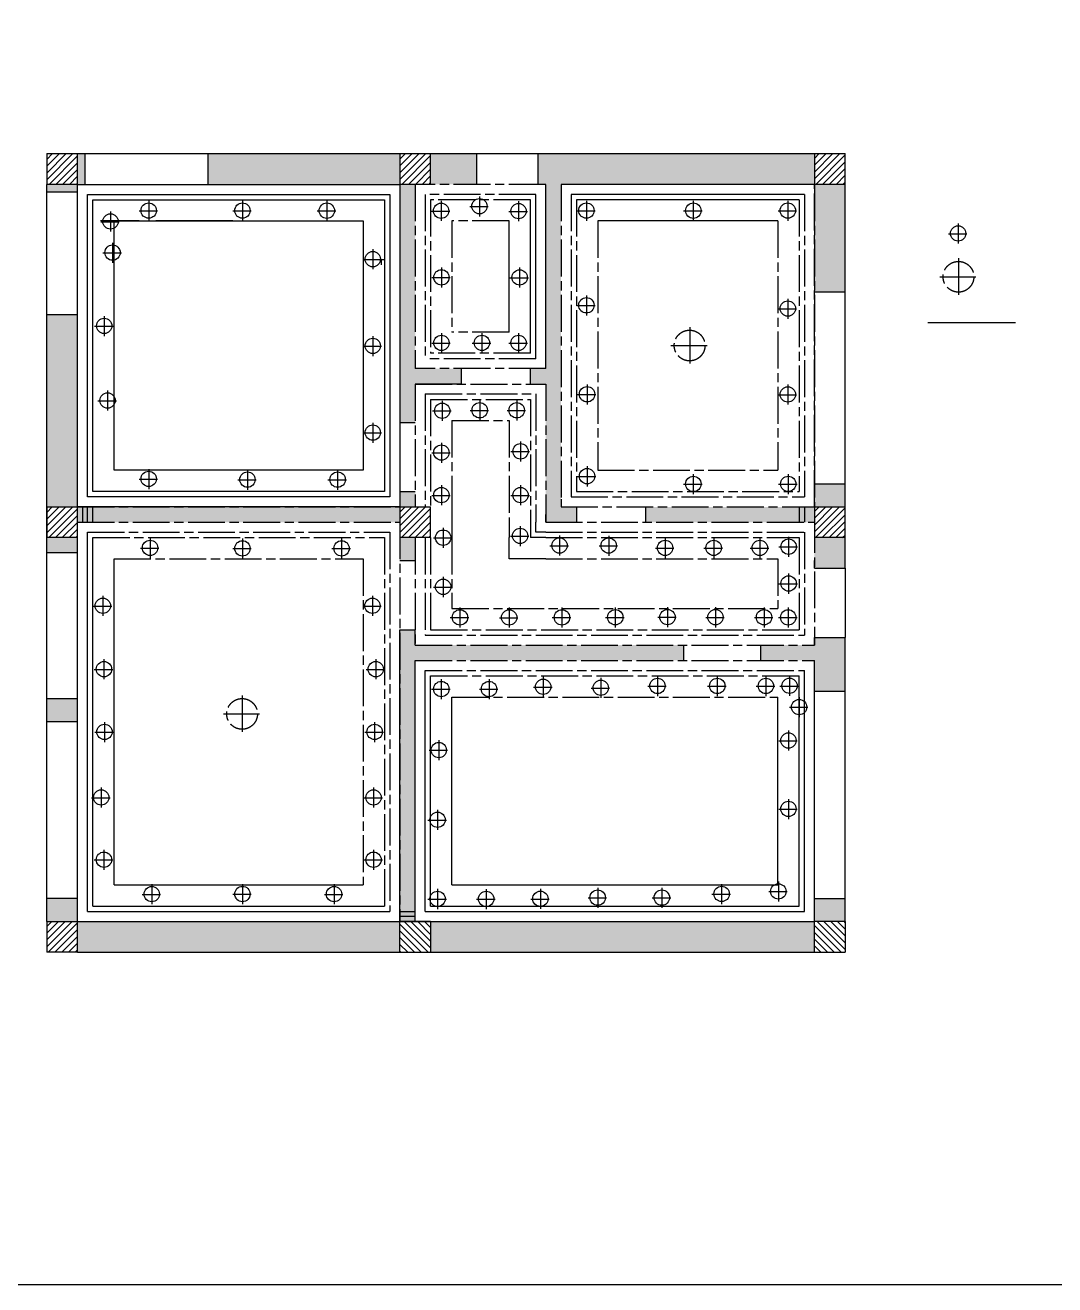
# Model space of a CAD drawing. Header units: inches. Extents: x 5 to 80005, y 6 to 60006.
# Drawn here: x 26306 to 39719, y 6 to 16409 of the extents above; entities that cross this region are included whole.
import ezdxf

# ---------------------------------------------------------------- set-up
doc = ezdxf.new("R2010")
doc.units = ezdxf.units.IN
doc.header["$MEASUREMENT"] = 0
doc.linetypes.add('ACAD_ISO08W100', pattern=[36, 24, -3, 6, -3])

# ---------------------------------------------------------------- blocks, each defined once
blk = doc.blocks.new('columnn')
h = blk.add_hatch()
h.set_pattern_fill('ANSI31', color=256, scale=500)
h.set_pattern_definition([(45, (-20875.046, -16891.983), (-44.19417, 44.19417), [])])
h.paths.add_polyline_path([(0, 200), (-200, 200), (-200, 0), (0, 0)])
h.paths.add_polyline_path([(200, 200), (0, 200), (0, 0), (200, 0)])
h.paths.add_polyline_path([(0, 0), (-200, 0), (-200, -200), (0, -200)])
h.paths.add_polyline_path([(200, 0), (0, 0), (0, -200), (200, -200)])
for p, q in [((-200, 200), (-200, -200)), ((-200, 200), (200, 200)), ((200, -200), (200, 200)), ((200, -200), (-200, -200))]:
    blk.add_line(p, q)

msp = doc.modelspace()

# ---------------------------------------------------------------- hatches: boundary and pattern name
at = {"linetype": 'ACAD_ISO08W100', "ltscale": 20}
h = msp.add_hatch(color=7, dxfattribs=at)
h.dxf.hatch_style = 1
h.paths.add_polyline_path([(31187.72362, 14336.457), (31187.72362, 14736.457), (28687.72362, 14736.457), (28687.72362, 14336.457)])
h.paths.add_polyline_path([(27087.72362, 14736.457), (26987.72362, 14736.457), (26987.72362, 14336.457), (27087.72362, 14336.457)])
h.paths.add_polyline_path([(26587.72362, 14336.457), (26587.72362, 14236.457), (26987.72362, 14236.457), (26987.72362, 14336.457)])
h.paths.add_polyline_path([(26987.72362, 12636.457), (26587.72362, 12636.457), (26587.72362, 10136.457), (26987.72362, 10136.457)])
h.paths.add_polyline_path([(26587.72362, 9736.457), (26587.72362, 9536.457), (26987.72362, 9536.457), (26987.72362, 9736.457)])
h.paths.add_polyline_path([(26987.72362, 7336.457), (26987.72362, 7636.457), (26587.72362, 7636.457), (26587.72362, 7336.457)])
h.paths.add_polyline_path([(26987.72362, 5036.457), (26587.72362, 5036.457), (26587.72362, 4736.457), (26987.72362, 4736.457)])
h.paths.add_polyline_path([(31587.72362, 4736.457), (31587.72362, 4336.457), (36587.72362, 4336.457), (36588.29238, 4336.45749), (36588.29238, 4736.457)])
h.paths.add_polyline_path([(36987.72362, 5036.79928), (36587.72362, 5036.45711), (36587.72362, 4736.79966), (36987.72362, 4736.79966)])
h.paths.add_polyline_path([(36987.72362, 8436.457), (36587.72362, 8436.457), (36587.72362, 8336.457), (35887.72362, 8336.457), (35887.72362, 8136.457), (36587.72362, 8136.457), (36587.72362, 7736.4581), (36987.72362, 7736.80027)])
h.paths.add_polyline_path([(34387.72362, 10136.457), (34387.72362, 9936.457), (36587.72362, 9936.457), (36587.72362, 10136.457)])
h = msp.add_hatch(color=7, dxfattribs=at)
h.dxf.hatch_style = 1
h.paths.add_polyline_path([(32987.72362, 14736.457), (32987.72362, 14336.457), (33087.72362, 14336.457), (33087.72362, 11936.457), (32887.72362, 11936.457), (32887.72362, 11736.457), (33087.72362, 11736.457), (33087.72362, 10036.457), (33087.72362, 9936.457), (33487.72362, 9936.457), (33487.72362, 10136.457), (33287.72362, 10136.457), (33287.72362, 10236.457), (33287.72362, 14336.457), (36587.72362, 14336.457), (36587.72362, 14736.457)])
h.paths.add_polyline_path([(32187.72362, 14336.457), (32187.72362, 14736.457), (31587.72362, 14736.457), (31587.72362, 14336.457)])
h.paths.add_polyline_path([(36587.72362, 12936.457), (36987.72362, 12936.457), (36987.72362, 14336.457), (36587.72362, 14336.457)])
h.paths.add_polyline_path([(36987.72362, 10136.457), (36987.72362, 10436.457), (36587.72362, 10436.457), (36587.72362, 10136.457)])
h.paths.add_polyline_path([(36587.72362, 9736.457), (36587.72362, 9436.457), (36587.72362, 9336.457), (36987.72362, 9336.457), (36987.72362, 9436.457), (36987.72362, 9736.457)])
h = msp.add_hatch(color=7, dxfattribs=at)
h.dxf.hatch_style = 1
h.paths.add_polyline_path([(31387.72362, 14336.457), (31187.72362, 14336.457), (31187.72362, 11236.457), (31387.72362, 11236.457)])
h = msp.add_hatch(color=7, dxfattribs=at)
h.dxf.hatch_style = 1
h.paths.add_polyline_path([(33287.72362, 14336.457), (33087.72362, 14336.457), (33087.72362, 11936.457), (32887.72362, 11936.457), (32887.72362, 11736.457), (33087.72362, 11736.457), (33087.72362, 10036.457), (33087.72362, 9936.457), (33287.72362, 9936.457), (33287.72362, 10236.457)])
h = msp.add_hatch(color=7, dxfattribs=at)
h.dxf.hatch_style = 1
h.paths.add_polyline_path([(31987.72362, 11936.457), (31387.72362, 11936.457), (31387.72362, 11736.457), (31987.72362, 11736.457)])
h.paths.add_polyline_path([(31187.72362, 10136.457), (26987.72362, 10136.457), (26987.72362, 9936.457), (31187.72362, 9936.457)])
h.paths.add_polyline_path([(31387.72362, 10336.457), (31187.72362, 10336.457), (31187.72362, 10136.457), (31387.72362, 10136.457)])
h.paths.add_polyline_path([(31387.72362, 9736.457), (31187.72362, 9736.457), (31187.72362, 9436.457), (31387.72362, 9436.457)])
h = msp.add_hatch(color=7, dxfattribs=at)
h.dxf.hatch_style = 1
h.paths.add_polyline_path([(31387.72362, 8536.457), (31187.72362, 8536.457), (31187.72362, 4736.457), (31387.72362, 4736.457)])
h = msp.add_hatch(color=7, dxfattribs=at)
h.dxf.hatch_style = 1
h.paths.add_polyline_path([(34887.72362, 8336.457), (31387.72362, 8336.457), (31387.72362, 8136.457), (34887.72362, 8136.457)])
h = msp.add_hatch(color=7, dxfattribs=at)
h.dxf.hatch_style = 1
h.paths.add_polyline_path([(31187.72362, 4336.457), (31187.72362, 4736.457), (26987.72362, 4736.457), (26987.72362, 4336.457)])

# ---------------------------------------------------------------- linework, layer by layer
for p, q in [((26987.72362, 14736.457), (36587.72362, 14736.457)), ((26587.72362, 4736.457), (26587.72362, 14336.457)), ((26987.72362, 4736.457), (26987.72362, 14336.457)), ((33087.72362, 11936.457), (33087.72362, 14336.457)), ((36587.72362, 14336.457), (33287.72362, 14336.457)), ((36987.72362, 9436.457), (36987.72362, 14336.457)), ((27117.72362, 10266.457), (27117.72362, 14206.457)), ((27187.72362, 10336.457), (27187.72362, 14136.457)), ((32887.72362, 12136.457), (32887.72362, 14136.457)), ((36387.72362, 14136.457), (33487.72362, 14136.457)), ((32610.72362, 12413.457), (32610.72362, 13859.457)), ((36110.72362, 13859.457), (33764.72362, 13859.457)), ((31987.72362, 11736.457), (31987.72362, 11936.457)), ((32887.72362, 11736.457), (32887.72362, 11936.457)), ((31987.72362, 11736.457), (31387.72362, 11736.457)), ((31187.72362, 11236.457), (31387.72362, 11236.457)), ((31187.72362, 10336.457), (31387.72362, 10336.457)), ((27057.72362, 9936.457), (27057.72362, 10136.457)), ((27117.72362, 9936.457), (27117.72362, 10136.457)), ((27187.72362, 9936.457), (27187.72362, 10136.457)), ((27187.72362, 4936.457), (27187.72362, 9736.457)), ((27464.72362, 5213.457), (27464.72362, 9459.457)), ((31187.72362, 9436.457), (31387.72362, 9436.457)), ((36587.72362, 9336.457), (36987.72362, 9336.457)), ((31187.72362, 4736.457), (31187.72362, 8536.457)), ((31387.72362, 8336.457), (31387.72362, 8536.457)), ((36587.72362, 8436.457), (36987.72362, 8436.457)), ((36587.72362, 8336.457), (36587.72362, 8436.457)), ((36987.72362, 4736.457), (36987.72362, 8436.457)), ((31387.72362, 4736.457), (31387.72362, 8136.457)), ((36587.72362, 4736.457), (36587.72362, 8136.457)), ((31587.72362, 4936.457), (31587.72362, 7936.457)), ((36387.72362, 4936.457), (36387.72362, 7936.457)), ((31864.72362, 5213.457), (31864.72362, 7659.457)), ((36110.72362, 5213.457), (36110.72362, 7659.457)), ((27464.72362, 5213.457), (30710.72362, 5213.457)), ((31864.72362, 5213.457), (36110.72362, 5213.457)), ((27187.72362, 4936.457), (30987.72362, 4936.457)), ((31587.72362, 4936.457), (36387.72362, 4936.457)), ((27117.72362, 4866.457), (31057.72362, 4866.457)), ((31187.72362, 4866.457), (31387.72362, 4866.457)), ((31187.72362, 4806.457), (31387.72362, 4806.457)), ((26987.72362, 4736.457), (36587.72362, 4736.457)), ((26987.72362, 4336.457), (36587.72362, 4336.457))]:
    msp.add_line(p, q)
at = {"color": 7, "linetype": 'ACAD_ISO08W100', "ltscale": 20}
for p, q in [((27087.72362, 14336.457), (27087.72362, 14736.457)), ((28687.72362, 14336.457), (28687.72362, 14736.457)), ((32187.72362, 14336.457), (32187.72362, 14736.457)), ((32987.72362, 14336.457), (32987.72362, 14736.457)), ((31187.72362, 14336.457), (31187.72362, 10136.457)), ((33087.72362, 14336.457), (31387.72362, 14336.457)), ((31387.72362, 14336.457), (31387.72362, 11936.457)), ((33287.72362, 14336.457), (33287.72362, 10136.457)), ((36587.72362, 14336.457), (36587.72362, 8336.457)), ((26987.72362, 14236.457), (26587.72362, 14236.457)), ((32887.72362, 14136.457), (31587.72362, 14136.457)), ((31587.72362, 14136.457), (31587.72362, 12136.457)), ((33487.72362, 14136.457), (33487.72362, 10336.457)), ((36387.72362, 14136.457), (36387.72362, 10336.457)), ((32610.72362, 13859.457), (31864.72362, 13859.457)), ((31864.72362, 13859.457), (31864.72362, 12413.457)), ((33764.72362, 13859.457), (33764.72362, 10613.457)), ((36110.72362, 13859.457), (36110.72362, 10613.457)), ((36587.72362, 12936.457), (36987.72362, 12936.457)), ((26987.72362, 12636.457), (26587.72362, 12636.457)), ((32610.72362, 12413.457), (31864.72362, 12413.457)), ((32887.72362, 12136.457), (31587.72362, 12136.457)), ((33087.72362, 11936.457), (31387.72362, 11936.457)), ((31387.72362, 11736.457), (33087.72362, 11736.457)), ((31387.72362, 11736.457), (31387.72362, 10136.457)), ((32887.72362, 11736.457), (33087.72362, 11736.457)), ((33087.72362, 11736.457), (33087.72362, 9936.457)), ((31587.72362, 11536.457), (32887.72362, 11536.457)), ((31587.72362, 11536.457), (31587.72362, 10136.457)), ((32887.72362, 11536.457), (32887.72362, 9936.457)), ((31864.72362, 11259.457), (32610.72362, 11259.457)), ((31864.72362, 11259.457), (31864.72362, 10136.457)), ((32610.72362, 11259.457), (32610.72362, 9936.457)), ((33764.72362, 10613.457), (36110.72362, 10613.457)), ((33487.72362, 10336.457), (36387.72362, 10336.457)), ((36587.72362, 10436.457), (36987.72362, 10436.457)), ((33087.72362, 9936.457), (33087.72362, 10036.457)), ((33287.72362, 10136.457), (36587.72362, 10136.457)), ((36387.72362, 10136.457), (36387.72362, 9936.457)), ((36457.72362, 10136.457), (36457.72362, 9936.457)), ((31187.72362, 9936.457), (31187.72362, 4736.457)), ((32610.72362, 9936.457), (32610.72362, 9736.457)), ((32887.72362, 9936.457), (32887.72362, 9736.457)), ((33087.72362, 9936.457), (36587.72362, 9936.457)), ((26987.72362, 9736.457), (26587.72362, 9736.457)), ((30987.72362, 9736.457), (30987.72362, 4936.457)), ((31387.72362, 9736.457), (31387.72362, 8336.457)), ((31587.72362, 9736.457), (31587.72362, 8536.457)), ((31864.72362, 9736.457), (31864.72362, 8813.457)), ((32917.72362, 9736.457), (32887.72362, 9736.457)), ((33017.72362, 9736.457), (32917.72362, 9736.457)), ((33087.72362, 9736.457), (33017.72362, 9736.457)), ((33087.72362, 9736.457), (36387.72362, 9736.457)), ((36387.72362, 9736.457), (36387.72362, 8536.457)), ((26987.72362, 9536.457), (26587.72362, 9536.457)), ((30710.72362, 9459.457), (30710.72362, 5213.457)), ((32917.72362, 9459.457), (32887.72362, 9459.457)), ((33017.72362, 9459.457), (32917.72362, 9459.457)), ((33087.72362, 9459.457), (33017.72362, 9459.457)), ((33087.72362, 9459.457), (36110.72362, 9459.457)), ((36110.72362, 9459.457), (36110.72362, 8813.457)), ((36587.72362, 9336.457), (36587.72362, 9436.457)), ((36987.72362, 9336.457), (36987.72362, 9436.457)), ((31864.72362, 8813.457), (36110.72362, 8813.457)), ((31187.72362, 8536.457), (31387.72362, 8536.457)), ((31587.72362, 8536.457), (36387.72362, 8536.457)), ((31387.72362, 8336.457), (36587.72362, 8336.457)), ((34887.72362, 8136.457), (34887.72362, 8336.457)), ((35887.72362, 8136.457), (35887.72362, 8336.457)), ((31387.72362, 8136.457), (36587.72362, 8136.457)), ((31587.72362, 7936.457), (36387.72362, 7936.457)), ((36585.15738, 7736.45591), (36985.72614, 7736.79856)), ((26987.72362, 7636.457), (26587.72362, 7636.457)), ((31864.72362, 7659.457), (36110.72362, 7659.457)), ((26987.72362, 7336.457), (26587.72362, 7336.457)), ((26987.72362, 5036.457), (26587.72362, 5036.457)), ((36587.46699, 5036.45689), (36988.03575, 5036.79955))]:
    msp.add_line(p, q, dxfattribs=at)
at = {"color": 7, "linetype": 'ACAD_ISO08W100', "ltscale": 20, "true_color": 0xffffff}
for p, q in [((36587.72362, 10136.457), (36587.72362, 14336.457)), ((33287.72362, 10236.457), (33287.72362, 10136.457)), ((26987.72362, 10136.457), (31187.72362, 10136.457)), ((33287.72362, 10136.457), (33487.72362, 10136.457)), ((33487.72362, 10136.457), (33487.72362, 9936.457)), ((34387.72362, 10136.457), (34387.72362, 9936.457)), ((26987.72362, 9936.457), (31187.72362, 9936.457)), ((27187.72362, 9736.457), (30987.72362, 9736.457)), ((27464.72362, 9459.457), (30710.72362, 9459.457))]:
    msp.add_line(p, q, dxfattribs=at)
at = {"color": 41, "ltscale": 20, "true_color": 0xf4ee51}
for p, q in [((27914.79238, 14123.457), (27914.79238, 13862.457)), ((29135.79238, 14123.457), (29135.79238, 13862.457)), ((30235.74737, 14122.457), (30235.74737, 13861.457)), ((31723.79238, 14120.79966), (31723.79238, 13859.79966)), ((32223.79238, 14180.29966), (32223.79238, 13919.29966)), ((32733.29238, 14116.29966), (32733.29238, 13855.29966)), ((33616.79238, 14123.457), (33616.79238, 13862.457)), ((35009.79238, 14122.457), (35009.79238, 13861.457)), ((36240.79238, 14123.457), (36240.79238, 13862.457)), ((27417.29238, 13981.957), (27417.29238, 13720.957)), ((27788.79238, 13991.957), (28029.79238, 13991.957)), ((29009.79238, 13991.957), (29250.79238, 13991.957)), ((30109.74737, 13990.957), (30350.74737, 13990.957)), ((31597.79238, 13989.29966), (31838.79238, 13989.29966)), ((32097.79238, 14048.79966), (32338.79238, 14048.79966)), ((32607.29238, 13984.79966), (32848.29238, 13984.79966)), ((33490.79238, 13991.957), (33731.79238, 13991.957)), ((34883.79238, 13990.957), (35124.79238, 13990.957)), ((36114.79238, 13991.957), (36355.79238, 13991.957)), ((27291.29238, 13850.457), (27532.29238, 13850.457)), ((28386.79238, 13859.957), (28627.79238, 13859.957)), ((38459.29238, 13825.79966), (38459.29238, 13564.79966)), ((38333.29238, 13694.29966), (38574.29238, 13694.29966)), ((27443.79238, 13575.957), (27443.79238, 13314.957)), ((30834.29238, 13490.957), (30834.29238, 13229.957)), ((27317.79238, 13444.457), (27558.79238, 13444.457)), ((30708.29238, 13359.457), (30949.29238, 13359.457)), ((31728.29238, 13253.79966), (31728.29238, 12992.79966)), ((32747.29238, 13252.79966), (32747.29238, 12991.79966)), ((31602.29238, 13122.29966), (31843.29238, 13122.29966)), ((32621.29238, 13121.29966), (32862.29238, 13121.29966)), ((33616.79238, 12889.79966), (33616.79238, 12628.79966)), ((36240.79238, 12847.79966), (36240.79238, 12586.79966)), ((33490.79238, 12758.29966), (33731.79238, 12758.29966)), ((36114.79238, 12716.29966), (36355.79238, 12716.29966)), ((27209.29238, 12490.29966), (27450.29238, 12490.29966)), ((27335.29238, 12621.79966), (27335.29238, 12360.79966)), ((30834.29238, 12361.457), (30834.29238, 12100.457)), ((31728.29238, 12400.79966), (31728.29238, 12139.79966)), ((32255.79238, 12400.79966), (32255.79238, 12139.79966)), ((32733.29238, 12400.79966), (32733.29238, 12139.79966)), ((30708.29238, 12229.957), (30949.29238, 12229.957)), ((31602.29238, 12269.29966), (31843.29238, 12269.29966)), ((32129.79238, 12269.29966), (32370.79238, 12269.29966)), ((32607.29238, 12269.29966), (32848.29238, 12269.29966)), ((27379.29238, 11650.457), (27379.29238, 11389.457)), ((33625.29238, 11731.29966), (33625.29238, 11470.29966)), ((36240.79238, 11728.79966), (36240.79238, 11467.79966)), ((27253.29238, 11518.957), (27494.29238, 11518.957)), ((31738.29238, 11516.79966), (31738.29238, 11255.79966)), ((32226.79238, 11522.79966), (32226.79238, 11261.79966)), ((32708.79238, 11522.79966), (32708.79238, 11261.79966)), ((33499.29238, 11599.79966), (33740.29238, 11599.79966)), ((36114.79238, 11597.29966), (36355.79238, 11597.29966)), ((31612.29238, 11385.29966), (31853.29238, 11385.29966)), ((32100.79238, 11391.29966), (32341.79238, 11391.29966)), ((32582.79238, 11391.29966), (32823.79238, 11391.29966)), ((30834.29238, 11231.957), (30834.29238, 10970.957)), ((30708.29238, 11100.457), (30949.29238, 11100.457)), ((31601.79238, 10840.79966), (31842.79238, 10840.79966)), ((31727.79238, 10972.29966), (31727.79238, 10711.29966)), ((32632.79238, 10856.79966), (32873.79238, 10856.79966)), ((32758.79238, 10988.29966), (32758.79238, 10727.29966)), ((33625.29238, 10664.79966), (33625.29238, 10403.79966)), ((27914.79238, 10629.29966), (27914.79238, 10368.29966)), ((29201.79238, 10620.29966), (29201.79238, 10359.29966)), ((30376.29238, 10620.29966), (30376.29238, 10359.29966)), ((33499.29238, 10533.29966), (33740.29238, 10533.29966)), ((35009.79238, 10563.29966), (35009.79238, 10302.29966)), ((36246.29238, 10564.29966), (36246.29238, 10303.29966)), ((27788.79238, 10497.79966), (28029.79238, 10497.79966)), ((29075.79238, 10488.79966), (29316.79238, 10488.79966)), ((30250.29238, 10488.79966), (30491.29238, 10488.79966)), ((31727.79238, 10418.29966), (31727.79238, 10157.29966)), ((32758.79238, 10418.29966), (32758.79238, 10157.29966)), ((34883.79238, 10431.79966), (35124.79238, 10431.79966)), ((36120.29238, 10432.79966), (36361.29238, 10432.79966)), ((31601.79238, 10286.79966), (31842.79238, 10286.79966)), ((32632.79238, 10286.79966), (32873.79238, 10286.79966)), ((31751.29238, 9863.79966), (31751.29238, 9602.79966)), ((32753.29238, 9887.29966), (32753.29238, 9626.29966)), ((27932.79238, 9731.29966), (27932.79238, 9470.29966)), ((29135.79238, 9724.29966), (29135.79238, 9463.29966)), ((30427.79238, 9724.29966), (30427.79238, 9463.29966)), ((31625.29238, 9732.29966), (31866.29238, 9732.29966)), ((32627.29238, 9755.79966), (32868.29238, 9755.79966)), ((33266.79238, 9762.29966), (33266.79238, 9501.29966)), ((33907.29238, 9761.29966), (33907.29238, 9500.29966)), ((34641.79238, 9731.29966), (34641.79238, 9470.29966)), ((35274.79238, 9731.29966), (35274.79238, 9470.29966)), ((35876.29238, 9731.29966), (35876.29238, 9470.29966)), ((36251.29238, 9746.79966), (36251.29238, 9485.79966)), ((27806.79238, 9599.79966), (28047.79238, 9599.79966)), ((29009.79238, 9592.79966), (29250.79238, 9592.79966)), ((30301.79238, 9592.79966), (30542.79238, 9592.79966)), ((33140.79238, 9630.79966), (33381.79238, 9630.79966)), ((33781.29238, 9629.79966), (34022.29238, 9629.79966)), ((34515.79238, 9599.79966), (34756.79238, 9599.79966)), ((35148.79238, 9599.79966), (35389.79238, 9599.79966)), ((35750.29238, 9599.79966), (35991.29238, 9599.79966)), ((36125.29238, 9615.29966), (36366.29238, 9615.29966)), ((31751.29238, 9223.79966), (31751.29238, 8962.79966)), ((36251.29238, 9266.957), (36251.29238, 9005.957)), ((31625.29238, 9092.29966), (31866.29238, 9092.29966)), ((36125.29238, 9135.457), (36366.29238, 9135.457)), ((27317.79238, 8976.79966), (27317.79238, 8715.79966)), ((30829.29238, 8976.79966), (30829.29238, 8715.79966)), ((27191.79238, 8845.29966), (27432.79238, 8845.29966)), ((30703.29238, 8845.29966), (30944.29238, 8845.29966)), ((31843.79238, 8694.29966), (32084.79238, 8694.29966)), ((31969.79238, 8825.79966), (31969.79238, 8564.79966)), ((32610.79238, 8824.79966), (32610.79238, 8563.79966)), ((33172.29238, 8694.29966), (33413.29238, 8694.29966)), ((33298.29238, 8825.79966), (33298.29238, 8564.79966)), ((33867.29238, 8696.29966), (34108.29238, 8696.29966)), ((33993.29238, 8827.79966), (33993.29238, 8566.79966)), ((34547.29238, 8698.29966), (34788.29238, 8698.29966)), ((34673.29238, 8829.79966), (34673.29238, 8568.79966)), ((35171.79238, 8697.29966), (35412.79238, 8697.29966)), ((35297.79238, 8828.79966), (35297.79238, 8567.79966)), ((35804.79238, 8696.29966), (36045.79238, 8696.29966)), ((35930.79238, 8827.79966), (35930.79238, 8566.79966)), ((36119.79238, 8694.29966), (36360.79238, 8694.29966)), ((36245.79238, 8825.79966), (36245.79238, 8564.79966)), ((32484.79238, 8693.29966), (32725.79238, 8693.29966)), ((27332.29238, 8151.79966), (27332.29238, 7890.79966)), ((30872.79238, 8151.79966), (30872.79238, 7890.79966)), ((27206.29238, 8020.29966), (27447.29238, 8020.29966)), ((30746.79238, 8020.29966), (30987.79238, 8020.29966)), ((31726.79238, 7892.29966), (31726.79238, 7631.29966)), ((32348.29238, 7892.29966), (32348.29238, 7631.29966)), ((33053.79238, 7922.29966), (33053.79238, 7661.29966)), ((33804.29238, 7909.29966), (33804.29238, 7648.29966)), ((34542.79238, 7933.29966), (34542.79238, 7672.29966)), ((35321.79238, 7933.29966), (35321.79238, 7672.29966)), ((35954.79238, 7933.29966), (35954.79238, 7672.29966)), ((36263.29238, 7935.29966), (36263.29238, 7674.29966)), ((31600.79238, 7760.79966), (31841.79238, 7760.79966)), ((32222.29238, 7760.79966), (32463.29238, 7760.79966)), ((32927.79238, 7790.79966), (33168.79238, 7790.79966)), ((33678.29238, 7777.79966), (33919.29238, 7777.79966)), ((34416.79238, 7801.79966), (34657.79238, 7801.79966)), ((35195.79238, 7801.79966), (35436.79238, 7801.79966)), ((35828.79238, 7801.79966), (36069.79238, 7801.79966)), ((36137.29238, 7803.79966), (36378.29238, 7803.79966)), ((36387.72362, 7657.79966), (36387.72362, 7396.79966)), ((36261.72362, 7526.29966), (36502.72362, 7526.29966)), ((27339.29238, 7334.29966), (27339.29238, 7073.29966)), ((30858.29238, 7334.29966), (30858.29238, 7073.29966)), ((36248.79238, 7222.79966), (36248.79238, 6961.79966)), ((27213.29238, 7202.79966), (27454.29238, 7202.79966)), ((30732.29238, 7202.79966), (30973.29238, 7202.79966)), ((31694.29238, 7098.29966), (31694.29238, 6837.29966)), ((36122.79238, 7091.29966), (36363.79238, 7091.29966)), ((31568.29238, 6966.79966), (31809.29238, 6966.79966)), ((27296.29238, 6480.79966), (27296.29238, 6219.79966)), ((30843.79238, 6480.79966), (30843.79238, 6219.79966)), ((27170.29238, 6349.29966), (27411.29238, 6349.29966)), ((30717.79238, 6349.29966), (30958.79238, 6349.29966)), ((36248.79238, 6331.79966), (36248.79238, 6070.79966)), ((31678.29238, 6189.79966), (31678.29238, 5928.79966)), ((36122.79238, 6200.29966), (36363.79238, 6200.29966)), ((31552.29238, 6058.29966), (31793.29238, 6058.29966)), ((27332.29238, 5670.29966), (27332.29238, 5409.29966)), ((30843.79238, 5670.29966), (30843.79238, 5409.29966)), ((27206.29238, 5538.79966), (27447.29238, 5538.79966)), ((30717.79238, 5538.79966), (30958.79238, 5538.79966)), ((36117.29238, 5257.29966), (36117.29238, 4996.29966)), ((27828.79238, 5090.29966), (28069.79238, 5090.29966)), ((27954.79238, 5221.79966), (27954.79238, 4960.79966)), ((29009.79238, 5091.79966), (29250.79238, 5091.79966)), ((29135.79238, 5223.29966), (29135.79238, 4962.29966)), ((30203.79238, 5090.29966), (30444.79238, 5090.29966)), ((30329.79238, 5221.79966), (30329.79238, 4960.79966)), ((31678.29238, 5160.29966), (31678.29238, 4899.29966)), ((32311.29238, 5159.29966), (32311.29238, 4898.29966)), ((33017.29238, 5161.29966), (33017.29238, 4900.29966)), ((33763.79238, 5176.29966), (33763.79238, 4915.29966)), ((34599.79238, 5176.29966), (34599.79238, 4915.29966)), ((35252.79238, 5093.29966), (35493.79238, 5093.29966)), ((35378.79238, 5224.79966), (35378.79238, 4963.79966)), ((35991.29238, 5125.79966), (36232.29238, 5125.79966)), ((31552.29238, 5028.79966), (31793.29238, 5028.79966)), ((32185.29238, 5027.79966), (32426.29238, 5027.79966)), ((32891.29238, 5029.79966), (33132.29238, 5029.79966)), ((33637.79238, 5044.79966), (33878.79238, 5044.79966)), ((34473.79238, 5044.79966), (34714.79238, 5044.79966))]:
    msp.add_line(p, q, dxfattribs=at)
at = {"color": 1, "linetype": 'ACAD_ISO08W100', "ltscale": 20}
for p, q in [((32957.72362, 14206.457), (31517.72362, 14206.457)), ((31517.72362, 14206.457), (31517.72362, 12066.457)), ((33417.72362, 14206.457), (33417.72362, 10266.457)), ((36457.72362, 14206.457), (36457.72362, 10266.457)), ((32957.72362, 12066.457), (31517.72362, 12066.457)), ((31517.72362, 11606.457), (32957.72362, 11606.457)), ((31517.72362, 11606.457), (31517.72362, 10136.457)), ((32957.72362, 11606.457), (32957.72362, 9936.457)), ((33417.72362, 10266.457), (36457.72362, 10266.457)), ((32957.72362, 9806.457), (32957.72362, 9936.457)), ((27117.72362, 9806.457), (31057.72362, 9806.457)), ((31057.72362, 9806.457), (31057.72362, 4866.457)), ((31517.72362, 9736.457), (31517.72362, 8466.457)), ((33087.72362, 9806.457), (32957.72362, 9806.457)), ((33087.72362, 9806.457), (36457.72362, 9806.457)), ((36457.72362, 9806.457), (36457.72362, 8466.457)), ((31517.72362, 8466.457), (36457.72362, 8466.457)), ((31517.72362, 8006.457), (36457.72362, 8006.457))]:
    msp.add_line(p, q, dxfattribs=at)
at = {"color": 1}
for p, q in [((32957.72362, 12066.457), (32957.72362, 14206.457)), ((36457.72362, 14206.457), (33417.72362, 14206.457)), ((27117.72362, 4866.457), (27117.72362, 9806.457)), ((31517.72362, 4866.457), (31517.72362, 8006.457)), ((36457.72362, 4866.457), (36457.72362, 8006.457)), ((31517.72362, 4866.457), (36457.72362, 4866.457))]:
    msp.add_line(p, q, dxfattribs=at)
at = {"color": 7, "ltscale": 20}
for p, q in [((27788.79238, 13859.957), (27288.79238, 13859.957)), ((29009.79238, 13859.957), (28009.79238, 13859.957)), ((29235.74737, 13859.957), (30235.74737, 13859.957)), ((30710.72362, 13859.457), (30710.72362, 13359.457)), ((30710.72362, 13359.457), (30893.29238, 13359.457)), ((30987.72362, 13355.457), (30944.72362, 13355.457)), ((30944.72362, 13355.457), (30944.72362, 13287.957)), ((30834.29238, 12332.957), (30834.29238, 12229.957)), ((30834.29238, 11203.457), (30834.29238, 11100.457)), ((31864.72362, 10136.457), (31864.72362, 9736.457)), ((32610.72362, 9459.457), (32610.72362, 9736.457)), ((32887.72362, 9459.457), (32610.72362, 9459.457)), ((36987.72362, 9336.457), (36987.72362, 8436.457))]:
    msp.add_line(p, q, dxfattribs=at)
at = {"color": 30, "linetype": 'ACAD_ISO08W100', "ltscale": 20, "true_color": 0xf8991e}
for p, q in [((38464.79238, 13373.79966), (38464.79238, 12897.79966)), ((38219.79238, 13131.79966), (38691.79238, 13131.79966)), ((34962.22362, 12478.79966), (34962.22362, 12002.79966)), ((34717.22362, 12236.79966), (35189.22362, 12236.79966)), ((29132.79238, 7681.29966), (29132.79238, 7205.29966)), ((28887.79238, 7439.29966), (29359.79238, 7439.29966))]:
    msp.add_line(p, q, dxfattribs=at)
at = {"color": 1, "ltscale": 20}
msp.add_line((38064.79238, 12537.29966), (39208.79238, 12537.29966), dxfattribs=at)
at = {"color": 7, "ltscale": 20}
for points in [[(4.79238, 60005.79966), (80004.79238, 60005.79966), (80004.79238, 5.79966), (4.79238, 5.79966)], [(26987.72362, 14336.457), (31187.72362, 14336.457), (31187.72362, 10136.457), (26987.72362, 10136.457)], [(27187.72362, 14136.457), (30987.72362, 14136.457), (30987.72362, 10336.457), (27187.72362, 10336.457)], [(27464.72362, 13859.457), (30710.72362, 13859.457), (30710.72362, 10613.457), (27464.72362, 10613.457)]]:
    msp.add_lwpolyline(points, close=True, dxfattribs=at)
at = {"color": 240, "linetype": 'ACAD_ISO08W100', "ltscale": 500, "true_color": 0xed1f24}
msp.add_lwpolyline([(27117.72362, 14206.457), (31057.72362, 14206.457), (31057.72362, 10266.457), (27117.72362, 10266.457)], close=True, dxfattribs=at)
at = {"color": 41, "ltscale": 20, "true_color": 0xf4ee51}
for centre in [(32223.79238, 14051.79966), (27417.29238, 13853.457), (27914.79238, 13994.957), (29135.79238, 13994.957), (30235.74737, 13993.957), (31723.79238, 13992.29966), (32733.29238, 13987.79966), (33616.79238, 13994.957), (35009.79238, 13993.957), (36240.79238, 13994.957), (38459.29238, 13697.29966), (27443.79238, 13447.457), (30834.29238, 13362.457), (31728.29238, 13125.29966), (32747.29238, 13124.29966), (33616.79238, 12761.29966), (36240.79238, 12719.29966), (27335.29238, 12493.29966), (30834.29238, 12232.957), (31728.29238, 12272.29966), (32255.79238, 12272.29966), (32733.29238, 12272.29966), (33625.29238, 11602.79966), (36240.79238, 11600.29966), (27379.29238, 11521.957), (31738.29238, 11388.29966), (32226.79238, 11394.29966), (32708.79238, 11394.29966), (30834.29238, 11103.457), (31727.79238, 10843.79966), (32758.79238, 10859.79966), (27914.79238, 10500.79966), (29201.79238, 10491.79966), (30376.29238, 10491.79966), (33625.29238, 10536.29966), (35009.79238, 10434.79966), (36246.29238, 10435.79966), (31727.79238, 10289.79966), (32758.79238, 10289.79966), (32753.29238, 9758.79966), (27932.79238, 9602.79966), (29135.79238, 9595.79966), (30427.79238, 9595.79966), (31751.29238, 9735.29966), (33266.79238, 9633.79966), (33907.29238, 9632.79966), (34641.79238, 9602.79966), (35274.79238, 9602.79966), (35876.29238, 9602.79966), (36251.29238, 9618.29966), (31751.29238, 9095.29966), (36251.29238, 9138.457), (27317.79238, 8848.29966), (30829.29238, 8848.29966), (31969.79238, 8697.29966), (32610.79238, 8696.29966), (33298.29238, 8697.29966), (33993.29238, 8699.29966), (34673.29238, 8701.29966), (35297.79238, 8700.29966), (35930.79238, 8699.29966), (36245.79238, 8697.29966), (27332.29238, 8023.29966), (30872.79238, 8023.29966), (33053.79238, 7793.79966), (33804.29238, 7780.79966), (34542.79238, 7804.79966), (35321.79238, 7804.79966), (35954.79238, 7804.79966), (36263.29238, 7806.79966), (31726.79238, 7763.79966), (32348.29238, 7763.79966), (36387.72362, 7529.29966), (27339.29238, 7205.79966), (30858.29238, 7205.79966), (31694.29238, 6969.79966), (36248.79238, 7094.29966), (27296.29238, 6352.29966), (30843.79238, 6352.29966), (36248.79238, 6203.29966), (31678.29238, 6061.29966), (27332.29238, 5541.79966), (30843.79238, 5541.79966), (27954.79238, 5093.29966), (29135.79238, 5094.79966), (30329.79238, 5093.29966), (31678.29238, 5031.79966), (32311.29238, 5030.79966), (33017.29238, 5032.79966), (33763.79238, 5047.79966), (34599.79238, 5047.79966), (35378.79238, 5096.29966), (36117.29238, 5128.79966)]:
    msp.add_circle(centre, 100, dxfattribs=at)
at = {"color": 30, "linetype": 'ACAD_ISO08W100', "ltscale": 20, "true_color": 0xf8991e}
for centre in [(38463.79238, 13132.79966), (34961.22362, 12237.79966), (29131.79238, 7440.29966)]:
    msp.add_circle(centre, 200, dxfattribs=at)

# ---------------------------------------------------------------- block references
for p in [(26787.72362, 14536.457), (31387.72362, 14536.457), (36787.72362, 14536.457), (26787.72362, 9936.457), (31387.72362, 9936.457), (36787.72362, 9936.457), (26787.72362, 4536.457)]:
    msp.add_blockref('columnn', p)
for p, rotation in [((31387.72362, 4536.457), 270), ((36788.29238, 4536.79966), 90)]:
    msp.add_blockref('columnn', p, dxfattribs=dict(rotation=rotation))

doc.saveas('drawing.dxf')
